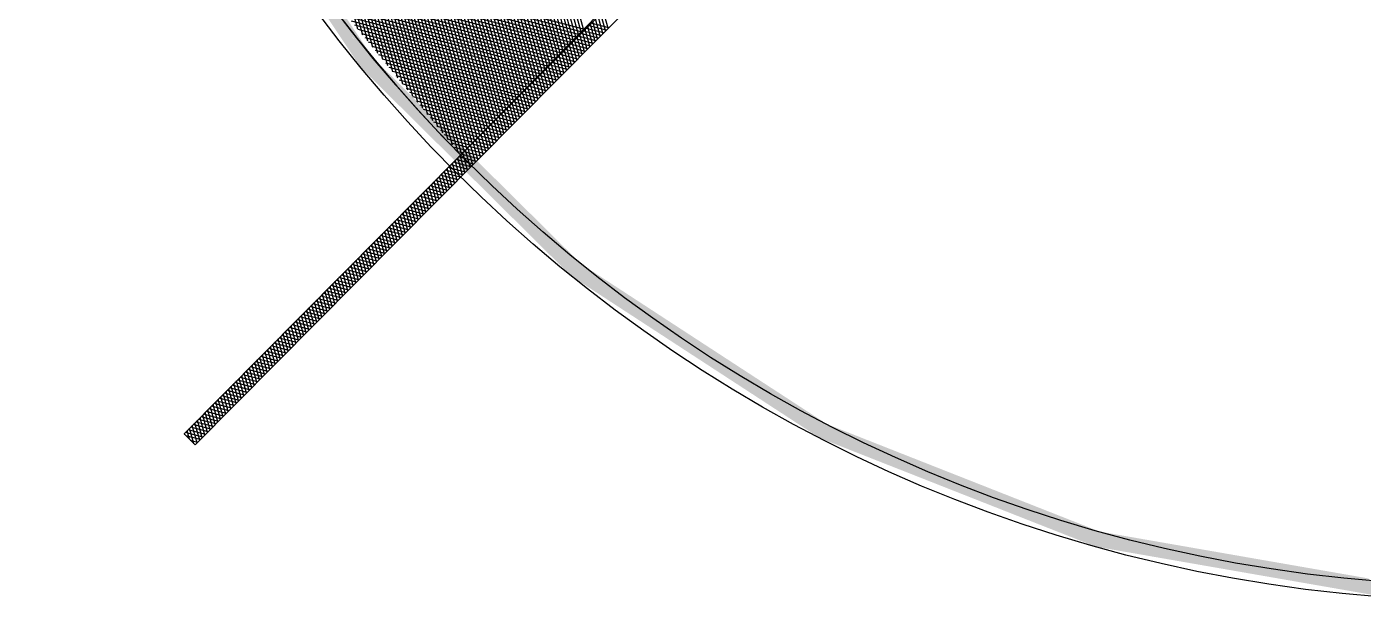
# Model space of a CAD drawing. Header units: metres. Extents: x 588040 to 588395, y 4834075 to 4834430.
# Drawn here: x 588183.929 to 588184.973, y 4834084.829 to 4834085.278 of the extents above; entities that cross this region are included whole.
import ezdxf

# ---------------------------------------------------------------- set-up
doc = ezdxf.new("R2010")
doc.units = ezdxf.units.M
doc.header["$LTSCALE"] = 2
doc.layers.add('A-HATCH', color=8, linetype='Continuous')

# ---------------------------------------------------------------- blocks, each defined once
blk = doc.blocks.new('PasteBlock$16')
at = {"color": 31}
for p, q in [((-0.1199, 3.0953), (0.1956, 4.2594)), ((-0.1338, 3.0915), (0.1799, 4.2492)), ((-0.1311, 3.0923), (0.1831, 4.2512)), ((-0.1283, 3.093), (0.1862, 4.2533)), ((-0.1255, 3.0938), (0.1894, 4.2553)), ((-0.1227, 3.0945), (0.1925, 4.2574)), ((-0.1478, 3.0877), (0.1642, 4.2389)), ((-0.145, 3.0885), (0.1673, 4.241)), ((-0.1422, 3.0892), (0.1705, 4.243)), ((-0.1394, 3.09), (0.1736, 4.2451)), ((-0.1366, 3.0907), (0.1768, 4.2471)), ((-0.1618, 3.0839), (0.1485, 4.2287)), ((-0.159, 3.0846), (0.1516, 4.2307)), ((-0.1562, 3.0854), (0.1547, 4.2328)), ((-0.1534, 3.0862), (0.1579, 4.2348)), ((-0.1506, 3.0869), (0.161, 4.2369)), ((-0.173, 3.0808), (0.1355, 4.2191)), ((-0.1702, 3.0816), (0.139, 4.2225)), ((-0.1674, 3.0824), (0.1422, 4.2246)), ((-0.1646, 3.0831), (0.1453, 4.2266)), ((-0.1814, 3.0786), (0.125, 4.2089)), ((-0.1786, 3.0793), (0.1285, 4.2123)), ((-0.1758, 3.0801), (0.132, 4.2157)), ((-0.1898, 3.0763), (0.1144, 4.1987)), ((-0.187, 3.077), (0.1179, 4.2021)), ((-0.1842, 3.0778), (0.1215, 4.2055)), ((-0.1982, 3.074), (0.1039, 4.1886)), ((-0.1954, 3.0748), (0.1074, 4.1919)), ((-0.1926, 3.0755), (0.1109, 4.1953)), ((-0.2066, 3.0717), (0.0934, 4.1784)), ((-0.2038, 3.0725), (0.0969, 4.1818)), ((-0.201, 3.0732), (0.1004, 4.1852)), ((-0.2149, 3.0694), (0.0828, 4.1682)), ((-0.2121, 3.0702), (0.0864, 4.1716)), ((-0.2093, 3.071), (0.0899, 4.175)), ((-0.2261, 3.0664), (0.0688, 4.1546)), ((-0.2233, 3.0672), (0.0723, 4.158)), ((-0.2205, 3.0679), (0.0758, 4.1614)), ((-0.2177, 3.0687), (0.0793, 4.1648)), ((-0.2345, 3.0641), (0.0583, 4.1444)), ((-0.2317, 3.0649), (0.0618, 4.1478)), ((-0.2289, 3.0656), (0.0653, 4.1512)), ((-0.2429, 3.0618), (0.0477, 4.1342)), ((-0.2401, 3.0626), (0.0512, 4.1376)), ((-0.2373, 3.0634), (0.0548, 4.141)), ((-0.2513, 3.0596), (0.0372, 4.124)), ((-0.2485, 3.0603), (0.0407, 4.1274)), ((-0.2457, 3.0611), (0.0442, 4.1308)), ((-0.2549, 3.075), (0.0267, 4.1138)), ((-0.254, 3.0689), (0.0302, 4.1172)), ((-0.253, 3.0628), (0.0337, 4.1206)), ((-0.2577, 3.0932), (0.0161, 4.1036)), ((-0.2568, 3.0871), (0.0197, 4.107)), ((-0.2558, 3.081), (0.0232, 4.1104)), ((-0.2605, 3.1115), (0.0056, 4.0935)), ((-0.2596, 3.1054), (0.0091, 4.0969)), ((-0.2586, 3.0993), (0.0126, 4.1002)), ((-0.2633, 3.1298), (-0.0049, 4.0833)), ((-0.2624, 3.1237), (-0.0014, 4.0867)), ((-0.2615, 3.1176), (0.0021, 4.0901)), ((-0.2661, 3.1481), (-0.0155, 4.0731)), ((-0.2652, 3.142), (-0.0119, 4.0765)), ((-0.2643, 3.1359), (-0.0084, 4.0799)), ((-0.268, 3.1603), (-0.0238, 4.0615)), ((-0.2671, 3.1542), (-0.0195, 4.0676)), ((-0.269, 3.1664), (-0.028, 4.0555)), ((-0.2708, 3.1786), (-0.0364, 4.0434)), ((-0.2699, 3.1725), (-0.0322, 4.0495)), ((-0.2718, 3.1847), (-0.0407, 4.0374)), ((-0.2525, 3.0592), (0.6234, 3.2975)), ((-0.2525, 3.0592), (0.6234, 3.2975)), ((-0.1199, 3.0953), (-0.2833, 3.2597)), ((-0.1226, 3.0945), (-0.2827, 3.2555)), ((-0.1254, 3.0938), (-0.282, 3.2513)), ((-0.1282, 3.093), (-0.2814, 3.2471)), ((-0.131, 3.0923), (-0.2807, 3.2429)), ((-0.1337, 3.0915), (-0.2801, 3.2387)), ((-0.1365, 3.0908), (-0.2794, 3.2345)), ((-0.1393, 3.09), (-0.2788, 3.2303)), ((-0.1421, 3.0893), (-0.2782, 3.2261)), ((-0.1448, 3.0885), (-0.2775, 3.2219)), ((-0.1476, 3.0877), (-0.2769, 3.2177)), ((-0.1504, 3.087), (-0.2762, 3.2135)), ((-0.1532, 3.0862), (-0.2756, 3.2094)), ((-0.1559, 3.0855), (-0.2749, 3.2052)), ((-0.1587, 3.0847), (-0.2743, 3.201)), ((-0.1615, 3.084), (-0.2736, 3.1968)), ((-0.1643, 3.0832), (-0.273, 3.1926)), ((-0.167, 3.0825), (-0.2723, 3.1884)), ((-0.1698, 3.0817), (-0.2717, 3.1842)), ((-0.1726, 3.081), (-0.2711, 3.18)), ((-0.1754, 3.0802), (-0.2704, 3.1758)), ((-0.1781, 3.0794), (-0.2698, 3.1716)), ((-0.1809, 3.0787), (-0.2691, 3.1674)), ((-0.1837, 3.0779), (-0.2685, 3.1632)), ((-0.1865, 3.0772), (-0.2678, 3.159)), ((-0.1892, 3.0764), (-0.2672, 3.1548)), ((-0.192, 3.0757), (-0.2665, 3.1506)), ((-0.1948, 3.0749), (-0.2659, 3.1464)), ((-0.1976, 3.0742), (-0.2652, 3.1422)), ((-0.2003, 3.0734), (-0.2646, 3.138)), ((-0.2031, 3.0727), (-0.264, 3.1338)), ((-0.2059, 3.0719), (-0.2633, 3.1296)), ((-0.2087, 3.0711), (-0.2627, 3.1254)), ((-0.2114, 3.0704), (-0.262, 3.1213)), ((-0.2142, 3.0696), (-0.2614, 3.1171)), ((-0.217, 3.0689), (-0.2607, 3.1129)), ((-0.2198, 3.0681), (-0.2601, 3.1087)), ((-0.2225, 3.0674), (-0.2594, 3.1045)), ((-0.2253, 3.0666), (-0.2588, 3.1003)), ((-0.2281, 3.0659), (-0.2581, 3.0961)), ((-0.2309, 3.0651), (-0.2575, 3.0919)), ((-0.2336, 3.0644), (-0.2569, 3.0877)), ((-0.2364, 3.0636), (-0.2562, 3.0835)), ((-0.2392, 3.0628), (-0.2556, 3.0793)), ((-0.242, 3.0621), (-0.2549, 3.0751)), ((-0.2447, 3.0613), (-0.2543, 3.0709)), ((-0.2475, 3.0606), (-0.2536, 3.0667)), ((-0.2503, 3.0598), (-0.253, 3.0625))]:
    blk.add_line(p, q, dxfattribs=at)
for p, q in [((-0.5491, 2.9806), (2.2169, 3.7133)), ((2.22, 3.7016), (-0.546, 2.9689)), ((-0.1393, 3.0766), (-0.1356, 3.0902)), ((-0.1365, 3.0774), (-0.1328, 3.0909)), ((-0.1247, 3.0805), (-0.1346, 3.0904)), ((-0.1337, 3.0781), (-0.1301, 3.0917)), ((-0.1219, 3.0812), (-0.1318, 3.0912)), ((-0.1309, 3.0788), (-0.1273, 3.0924)), ((-0.1191, 3.082), (-0.129, 3.0919)), ((-0.1282, 3.0796), (-0.1245, 3.0931)), ((-0.1163, 3.0827), (-0.1263, 3.0927)), ((-0.1254, 3.0803), (-0.1217, 3.0939)), ((-0.1136, 3.0834), (-0.1235, 3.0934)), ((-0.1226, 3.0811), (-0.1189, 3.0946)), ((-0.1108, 3.0842), (-0.1207, 3.0941)), ((-0.1198, 3.0818), (-0.1161, 3.0954)), ((-0.108, 3.0849), (-0.1179, 3.0949)), ((-0.117, 3.0825), (-0.1133, 3.0961)), ((-0.1052, 3.0857), (-0.1151, 3.0956)), ((-0.1142, 3.0833), (-0.1105, 3.0968)), ((-0.1024, 3.0864), (-0.1123, 3.0964)), ((-0.1114, 3.084), (-0.1077, 3.0976)), ((-0.1086, 3.0847), (-0.1049, 3.0983)), ((-0.1058, 3.0855), (-0.1022, 3.099)), ((-0.103, 3.0862), (-0.0994, 3.0998)), ((-0.1784, 3.0663), (-0.1747, 3.0798)), ((-0.1666, 3.0694), (-0.1765, 3.0794)), ((-0.1756, 3.067), (-0.1719, 3.0806)), ((-0.1638, 3.0701), (-0.1737, 3.0801)), ((-0.1728, 3.0677), (-0.1691, 3.0813)), ((-0.161, 3.0709), (-0.1709, 3.0808)), ((-0.17, 3.0685), (-0.1663, 3.082)), ((-0.1582, 3.0716), (-0.1681, 3.0816)), ((-0.1672, 3.0692), (-0.1635, 3.0828)), ((-0.1554, 3.0724), (-0.1653, 3.0823)), ((-0.1644, 3.07), (-0.1608, 3.0835)), ((-0.1526, 3.0731), (-0.1625, 3.0831)), ((-0.1616, 3.0707), (-0.158, 3.0843)), ((-0.1498, 3.0738), (-0.1597, 3.0838)), ((-0.1588, 3.0714), (-0.1552, 3.085)), ((-0.147, 3.0746), (-0.1569, 3.0845)), ((-0.1561, 3.0722), (-0.1524, 3.0857)), ((-0.1443, 3.0753), (-0.1542, 3.0853)), ((-0.1533, 3.0729), (-0.1496, 3.0865)), ((-0.1415, 3.076), (-0.1514, 3.086)), ((-0.1505, 3.0737), (-0.1468, 3.0872)), ((-0.1387, 3.0768), (-0.1486, 3.0868)), ((-0.1477, 3.0744), (-0.144, 3.088)), ((-0.1359, 3.0775), (-0.1458, 3.0875)), ((-0.1449, 3.0751), (-0.1412, 3.0887)), ((-0.1331, 3.0783), (-0.143, 3.0882)), ((-0.1421, 3.0759), (-0.1384, 3.0894)), ((-0.1303, 3.079), (-0.1402, 3.089)), ((-0.1275, 3.0797), (-0.1374, 3.0897)), ((-0.2174, 3.0559), (-0.2138, 3.0695)), ((-0.2056, 3.059), (-0.2155, 3.069)), ((-0.2147, 3.0567), (-0.211, 3.0702)), ((-0.2029, 3.0598), (-0.2128, 3.0698)), ((-0.2119, 3.0574), (-0.2082, 3.071)), ((-0.2001, 3.0605), (-0.21, 3.0705)), ((-0.2091, 3.0581), (-0.2054, 3.0717)), ((-0.1973, 3.0613), (-0.2072, 3.0712)), ((-0.2063, 3.0589), (-0.2026, 3.0724)), ((-0.1945, 3.062), (-0.2044, 3.072)), ((-0.2035, 3.0596), (-0.1998, 3.0732)), ((-0.1917, 3.0627), (-0.2016, 3.0727)), ((-0.2007, 3.0604), (-0.197, 3.0739)), ((-0.1889, 3.0635), (-0.1988, 3.0734)), ((-0.1979, 3.0611), (-0.1942, 3.0747)), ((-0.1861, 3.0642), (-0.196, 3.0742)), ((-0.1951, 3.0618), (-0.1914, 3.0754)), ((-0.1833, 3.065), (-0.1932, 3.0749)), ((-0.1923, 3.0626), (-0.1887, 3.0761)), ((-0.1805, 3.0657), (-0.1904, 3.0757)), ((-0.1895, 3.0633), (-0.1859, 3.0769)), ((-0.1777, 3.0664), (-0.1876, 3.0764)), ((-0.1868, 3.0641), (-0.1831, 3.0776)), ((-0.1749, 3.0672), (-0.1849, 3.0771)), ((-0.184, 3.0648), (-0.1803, 3.0784)), ((-0.1722, 3.0679), (-0.1821, 3.0779)), ((-0.1812, 3.0655), (-0.1775, 3.0791)), ((-0.1694, 3.0687), (-0.1793, 3.0786)), ((-0.2565, 3.0456), (-0.2528, 3.0591)), ((-0.2447, 3.0487), (-0.2546, 3.0587)), ((-0.2537, 3.0463), (-0.25, 3.0599)), ((-0.2419, 3.0494), (-0.2518, 3.0594)), ((-0.2509, 3.0471), (-0.2473, 3.0606)), ((-0.2391, 3.0502), (-0.249, 3.0601)), ((-0.2481, 3.0478), (-0.2445, 3.0614)), ((-0.2363, 3.0509), (-0.2462, 3.0609)), ((-0.2454, 3.0485), (-0.2417, 3.0621)), ((-0.2335, 3.0517), (-0.2435, 3.0616)), ((-0.2426, 3.0493), (-0.2389, 3.0628)), ((-0.2308, 3.0524), (-0.2407, 3.0624)), ((-0.2398, 3.05), (-0.2361, 3.0636)), ((-0.228, 3.0531), (-0.2379, 3.0631)), ((-0.237, 3.0507), (-0.2333, 3.0643)), ((-0.2252, 3.0539), (-0.2351, 3.0638)), ((-0.2342, 3.0515), (-0.2305, 3.065)), ((-0.2224, 3.0546), (-0.2323, 3.0646)), ((-0.2314, 3.0522), (-0.2277, 3.0658)), ((-0.2196, 3.0554), (-0.2295, 3.0653)), ((-0.2286, 3.053), (-0.2249, 3.0665)), ((-0.2168, 3.0561), (-0.2267, 3.0661)), ((-0.2258, 3.0537), (-0.2221, 3.0673)), ((-0.214, 3.0568), (-0.2239, 3.0668)), ((-0.223, 3.0544), (-0.2194, 3.068)), ((-0.2112, 3.0576), (-0.2211, 3.0675)), ((-0.2202, 3.0552), (-0.2166, 3.0687)), ((-0.2084, 3.0583), (-0.2183, 3.0683)), ((-0.2984, 3.0345), (-0.2947, 3.048)), ((-0.2956, 3.0352), (-0.2919, 3.0488)), ((-0.2838, 3.0384), (-0.2937, 3.0483)), ((-0.2928, 3.036), (-0.2891, 3.0495)), ((-0.281, 3.0391), (-0.2909, 3.0491)), ((-0.29, 3.0367), (-0.2863, 3.0503)), ((-0.2782, 3.0398), (-0.2881, 3.0498)), ((-0.2872, 3.0374), (-0.2835, 3.051)), ((-0.2754, 3.0406), (-0.2853, 3.0505)), ((-0.2844, 3.0382), (-0.2807, 3.0517)), ((-0.2726, 3.0413), (-0.2825, 3.0513)), ((-0.2816, 3.0389), (-0.278, 3.0525)), ((-0.2698, 3.042), (-0.2797, 3.052)), ((-0.2788, 3.0397), (-0.2752, 3.0532)), ((-0.267, 3.0428), (-0.2769, 3.0528)), ((-0.276, 3.0404), (-0.2724, 3.054)), ((-0.2642, 3.0435), (-0.2741, 3.0535)), ((-0.2733, 3.0411), (-0.2696, 3.0547)), ((-0.2615, 3.0443), (-0.2714, 3.0542)), ((-0.2705, 3.0419), (-0.2668, 3.0554)), ((-0.2587, 3.045), (-0.2686, 3.055)), ((-0.2677, 3.0426), (-0.264, 3.0562)), ((-0.2559, 3.0457), (-0.2658, 3.0557)), ((-0.2649, 3.0434), (-0.2612, 3.0569)), ((-0.2531, 3.0465), (-0.263, 3.0564)), ((-0.2621, 3.0441), (-0.2584, 3.0577)), ((-0.2503, 3.0472), (-0.2602, 3.0572)), ((-0.2593, 3.0448), (-0.2556, 3.0584)), ((-0.2475, 3.048), (-0.2574, 3.0579)), ((-0.3374, 3.0241), (-0.3338, 3.0377)), ((-0.3346, 3.0249), (-0.331, 3.0384)), ((-0.3228, 3.028), (-0.3328, 3.038)), ((-0.3319, 3.0256), (-0.3282, 3.0392)), ((-0.3201, 3.0287), (-0.33, 3.0387)), ((-0.3291, 3.0264), (-0.3254, 3.0399)), ((-0.3173, 3.0295), (-0.3272, 3.0394)), ((-0.3263, 3.0271), (-0.3226, 3.0407)), ((-0.3145, 3.0302), (-0.3244, 3.0402)), ((-0.3235, 3.0278), (-0.3198, 3.0414)), ((-0.3117, 3.031), (-0.3216, 3.0409)), ((-0.3207, 3.0286), (-0.317, 3.0421)), ((-0.3089, 3.0317), (-0.3188, 3.0417)), ((-0.3179, 3.0293), (-0.3142, 3.0429)), ((-0.3061, 3.0324), (-0.316, 3.0424)), ((-0.3151, 3.0301), (-0.3114, 3.0436)), ((-0.3033, 3.0332), (-0.3132, 3.0431)), ((-0.3123, 3.0308), (-0.3087, 3.0444)), ((-0.3005, 3.0339), (-0.3104, 3.0439)), ((-0.3095, 3.0315), (-0.3059, 3.0451)), ((-0.2977, 3.0347), (-0.3076, 3.0446)), ((-0.3067, 3.0323), (-0.3031, 3.0458)), ((-0.2949, 3.0354), (-0.3048, 3.0454)), ((-0.304, 3.033), (-0.3003, 3.0466)), ((-0.2921, 3.0361), (-0.3021, 3.0461)), ((-0.3012, 3.0337), (-0.2975, 3.0473)), ((-0.2894, 3.0369), (-0.2993, 3.0468)), ((-0.2866, 3.0376), (-0.2965, 3.0476)), ((-0.3765, 3.0138), (-0.3728, 3.0274)), ((-0.3737, 3.0145), (-0.37, 3.0281)), ((-0.3619, 3.0177), (-0.3718, 3.0276)), ((-0.3709, 3.0153), (-0.3673, 3.0288)), ((-0.3591, 3.0184), (-0.369, 3.0284)), ((-0.3681, 3.016), (-0.3645, 3.0296)), ((-0.3563, 3.0191), (-0.3662, 3.0291)), ((-0.3653, 3.0167), (-0.3617, 3.0303)), ((-0.3535, 3.0199), (-0.3634, 3.0298)), ((-0.3626, 3.0175), (-0.3589, 3.031)), ((-0.3507, 3.0206), (-0.3607, 3.0306)), ((-0.3598, 3.0182), (-0.3561, 3.0318)), ((-0.348, 3.0214), (-0.3579, 3.0313)), ((-0.357, 3.019), (-0.3533, 3.0325)), ((-0.3452, 3.0221), (-0.3551, 3.0321)), ((-0.3542, 3.0197), (-0.3505, 3.0333)), ((-0.3424, 3.0228), (-0.3523, 3.0328)), ((-0.3514, 3.0204), (-0.3477, 3.034)), ((-0.3396, 3.0236), (-0.3495, 3.0335)), ((-0.3486, 3.0212), (-0.3449, 3.0347)), ((-0.3368, 3.0243), (-0.3467, 3.0343)), ((-0.3458, 3.0219), (-0.3421, 3.0355)), ((-0.334, 3.025), (-0.3439, 3.035)), ((-0.343, 3.0227), (-0.3393, 3.0362)), ((-0.3312, 3.0258), (-0.3411, 3.0357)), ((-0.3402, 3.0234), (-0.3366, 3.037)), ((-0.3284, 3.0265), (-0.3383, 3.0365)), ((-0.3256, 3.0273), (-0.3355, 3.0372)), ((-0.4156, 3.0034), (-0.4119, 3.017)), ((-0.4128, 3.0042), (-0.4091, 3.0177)), ((-0.401, 3.0073), (-0.4109, 3.0173)), ((-0.41, 3.0049), (-0.4063, 3.0185)), ((-0.3982, 3.008), (-0.4081, 3.018)), ((-0.4072, 3.0057), (-0.4035, 3.0192)), ((-0.3954, 3.0088), (-0.4053, 3.0187)), ((-0.4044, 3.0064), (-0.4007, 3.02)), ((-0.3926, 3.0095), (-0.4025, 3.0195)), ((-0.4016, 3.0071), (-0.3979, 3.0207)), ((-0.3898, 3.0103), (-0.3997, 3.0202)), ((-0.3988, 3.0079), (-0.3952, 3.0214)), ((-0.387, 3.011), (-0.3969, 3.021)), ((-0.396, 3.0086), (-0.3924, 3.0222)), ((-0.3842, 3.0117), (-0.3941, 3.0217)), ((-0.3933, 3.0094), (-0.3896, 3.0229)), ((-0.3814, 3.0125), (-0.3914, 3.0224)), ((-0.3905, 3.0101), (-0.3868, 3.0237)), ((-0.3787, 3.0132), (-0.3886, 3.0232)), ((-0.3877, 3.0108), (-0.384, 3.0244)), ((-0.3759, 3.014), (-0.3858, 3.0239)), ((-0.3849, 3.0116), (-0.3812, 3.0251)), ((-0.3731, 3.0147), (-0.383, 3.0247)), ((-0.3821, 3.0123), (-0.3784, 3.0259)), ((-0.3703, 3.0154), (-0.3802, 3.0254)), ((-0.3793, 3.0131), (-0.3756, 3.0266)), ((-0.3675, 3.0162), (-0.3774, 3.0261)), ((-0.3647, 3.0169), (-0.3746, 3.0269)), ((-0.4546, 2.9931), (-0.451, 3.0067)), ((-0.4519, 2.9938), (-0.4482, 3.0074)), ((-0.44, 2.997), (-0.45, 3.0069)), ((-0.4491, 2.9946), (-0.4454, 3.0081)), ((-0.4373, 2.9977), (-0.4472, 3.0077)), ((-0.4463, 2.9953), (-0.4426, 3.0089)), ((-0.4345, 2.9984), (-0.4444, 3.0084)), ((-0.4435, 2.9961), (-0.4398, 3.0096)), ((-0.4317, 2.9992), (-0.4416, 3.0091)), ((-0.4407, 2.9968), (-0.437, 3.0103)), ((-0.4289, 2.9999), (-0.4388, 3.0099)), ((-0.4379, 2.9975), (-0.4342, 3.0111)), ((-0.4261, 3.0007), (-0.436, 3.0106)), ((-0.4351, 2.9983), (-0.4314, 3.0118)), ((-0.4233, 3.0014), (-0.4332, 3.0114)), ((-0.4323, 2.999), (-0.4286, 3.0126)), ((-0.4205, 3.0021), (-0.4304, 3.0121)), ((-0.4295, 2.9997), (-0.4259, 3.0133)), ((-0.4177, 3.0029), (-0.4276, 3.0128)), ((-0.4267, 3.0005), (-0.4231, 3.014)), ((-0.4149, 3.0036), (-0.4248, 3.0136)), ((-0.4239, 3.0012), (-0.4203, 3.0148)), ((-0.4121, 3.0044), (-0.422, 3.0143)), ((-0.4212, 3.002), (-0.4175, 3.0155)), ((-0.4094, 3.0051), (-0.4193, 3.0151)), ((-0.4184, 3.0027), (-0.4147, 3.0163)), ((-0.4066, 3.0058), (-0.4165, 3.0158)), ((-0.4038, 3.0066), (-0.4137, 3.0165)), ((-0.4937, 2.9827), (-0.49, 2.9963)), ((-0.4819, 2.9859), (-0.4918, 2.9958)), ((-0.4909, 2.9835), (-0.4872, 2.997)), ((-0.4791, 2.9866), (-0.489, 2.9966)), ((-0.4881, 2.9842), (-0.4845, 2.9978)), ((-0.4763, 2.9874), (-0.4862, 2.9973)), ((-0.4853, 2.985), (-0.4817, 2.9985)), ((-0.4735, 2.9881), (-0.4834, 2.9981)), ((-0.4825, 2.9857), (-0.4789, 2.9993)), ((-0.4707, 2.9888), (-0.4806, 2.9988)), ((-0.4798, 2.9864), (-0.4761, 3)), ((-0.468, 2.9896), (-0.4779, 2.9995)), ((-0.477, 2.9872), (-0.4733, 3.0007)), ((-0.4652, 2.9903), (-0.4751, 3.0003)), ((-0.4742, 2.9879), (-0.4705, 3.0015)), ((-0.4624, 2.991), (-0.4723, 3.001)), ((-0.4714, 2.9887), (-0.4677, 3.0022)), ((-0.4596, 2.9918), (-0.4695, 3.0017)), ((-0.4686, 2.9894), (-0.4649, 3.003)), ((-0.4568, 2.9925), (-0.4667, 3.0025)), ((-0.4658, 2.9901), (-0.4621, 3.0037)), ((-0.454, 2.9933), (-0.4639, 3.0032)), ((-0.463, 2.9909), (-0.4593, 3.0044)), ((-0.4512, 2.994), (-0.4611, 3.004)), ((-0.4602, 2.9916), (-0.4565, 3.0052)), ((-0.4484, 2.9947), (-0.4583, 3.0047)), ((-0.4574, 2.9924), (-0.4538, 3.0059)), ((-0.4456, 2.9955), (-0.4555, 3.0054)), ((-0.4428, 2.9962), (-0.4527, 3.0062)), ((-0.5328, 2.9724), (-0.5291, 2.986)), ((-0.521, 2.9755), (-0.5309, 2.9855)), ((-0.53, 2.9731), (-0.5263, 2.9867)), ((-0.5182, 2.9763), (-0.5281, 2.9862)), ((-0.5272, 2.9739), (-0.5235, 2.9874)), ((-0.5154, 2.977), (-0.5253, 2.987)), ((-0.5244, 2.9746), (-0.5207, 2.9882)), ((-0.5126, 2.9777), (-0.5225, 2.9877)), ((-0.5216, 2.9754), (-0.5179, 2.9889)), ((-0.5098, 2.9785), (-0.5197, 2.9884)), ((-0.5188, 2.9761), (-0.5151, 2.9897)), ((-0.507, 2.9792), (-0.5169, 2.9892)), ((-0.516, 2.9768), (-0.5124, 2.9904)), ((-0.5042, 2.98), (-0.5141, 2.9899)), ((-0.5132, 2.9776), (-0.5096, 2.9911)), ((-0.5014, 2.9807), (-0.5113, 2.9907)), ((-0.5105, 2.9783), (-0.5068, 2.9919)), ((-0.4986, 2.9814), (-0.5086, 2.9914)), ((-0.5077, 2.9791), (-0.504, 2.9926)), ((-0.4959, 2.9822), (-0.5058, 2.9921)), ((-0.5049, 2.9798), (-0.5012, 2.9933)), ((-0.4931, 2.9829), (-0.503, 2.9929)), ((-0.5021, 2.9805), (-0.4984, 2.9941)), ((-0.4903, 2.9837), (-0.5002, 2.9936)), ((-0.4993, 2.9813), (-0.4956, 2.9948)), ((-0.4875, 2.9844), (-0.4974, 2.9944)), ((-0.4965, 2.982), (-0.4928, 2.9956)), ((-0.4847, 2.9851), (-0.4946, 2.9951)), ((-0.546, 2.9689), (-0.5491, 2.9806)), ((-0.5489, 2.9798), (-0.5486, 2.9808)), ((-0.5405, 2.9704), (-0.5486, 2.9785)), ((-0.5476, 2.9749), (-0.5458, 2.9815)), ((-0.5377, 2.9711), (-0.5476, 2.9811)), ((-0.5463, 2.9701), (-0.5431, 2.9823)), ((-0.5349, 2.9718), (-0.5448, 2.9818)), ((-0.5439, 2.9694), (-0.5403, 2.983)), ((-0.5321, 2.9726), (-0.542, 2.9825)), ((-0.5411, 2.9702), (-0.5375, 2.9837)), ((-0.5293, 2.9733), (-0.5392, 2.9833)), ((-0.5384, 2.9709), (-0.5347, 2.9845)), ((-0.5266, 2.974), (-0.5365, 2.984)), ((-0.5356, 2.9717), (-0.5319, 2.9852)), ((-0.5238, 2.9748), (-0.5337, 2.9847)), ((-0.5433, 2.9696), (-0.5473, 2.9736))]:
    blk.add_line(p, q)
for radius in [1.1444, 1.1323]:
    blk.add_circle((0.8451, 3.3374), radius)
blk.add_arc((0.8451, 3.3374), 1.1323, 117.6407, 194.2201, dxfattribs=at)
for points in [[(-0.2731, 3.1597), (-0.2885, 3.2178), (-0.2828, 3.3308)], [(-0.1991, 2.8801), (-0.2851, 3.1578), (-0.2885, 3.2178)], [(-0.2259, 2.9339), (-0.2851, 3.1578), (-0.1991, 2.8801)], [(-0.1991, 2.8801), (-0.2145, 2.9382), (-0.1227, 2.7266)], [(-0.1227, 2.7266), (-0.2145, 2.9382), (-0.1381, 2.7847)], [(-0.1227, 2.7266), (-0.1381, 2.7847), (-0.1046, 2.7034)], [(-0.1046, 2.7034), (-0.1381, 2.7847), (-0.1124, 2.7331)], [(-0.1046, 2.7034), (-0.1124, 2.7331), (0.02, 2.5443)], [(0.02, 2.5443), (-0.1124, 2.7331), (0.0122, 2.5739)], [(0.02, 2.5443), (0.0122, 2.5739), (0.0342, 2.5322)], [(0.0342, 2.5322), (0.0122, 2.5739), (0.0288, 2.5527)], [(0.0342, 2.5322), (0.0288, 2.5527), (0.1966, 2.3944)], [(0.1966, 2.3944), (0.0288, 2.5527), (0.1912, 2.4149)]]:
    blk.add_solid(points)

msp = doc.modelspace()

# ---------------------------------------------------------------- block references
at = {"layer": 'A-HATCH', "rotation": 30.42789333090288}
msp.add_blockref('PasteBlock$16', (588186.0354, 4834082.6676, -102.3561), dxfattribs=at)

doc.saveas('drawing.dxf')
